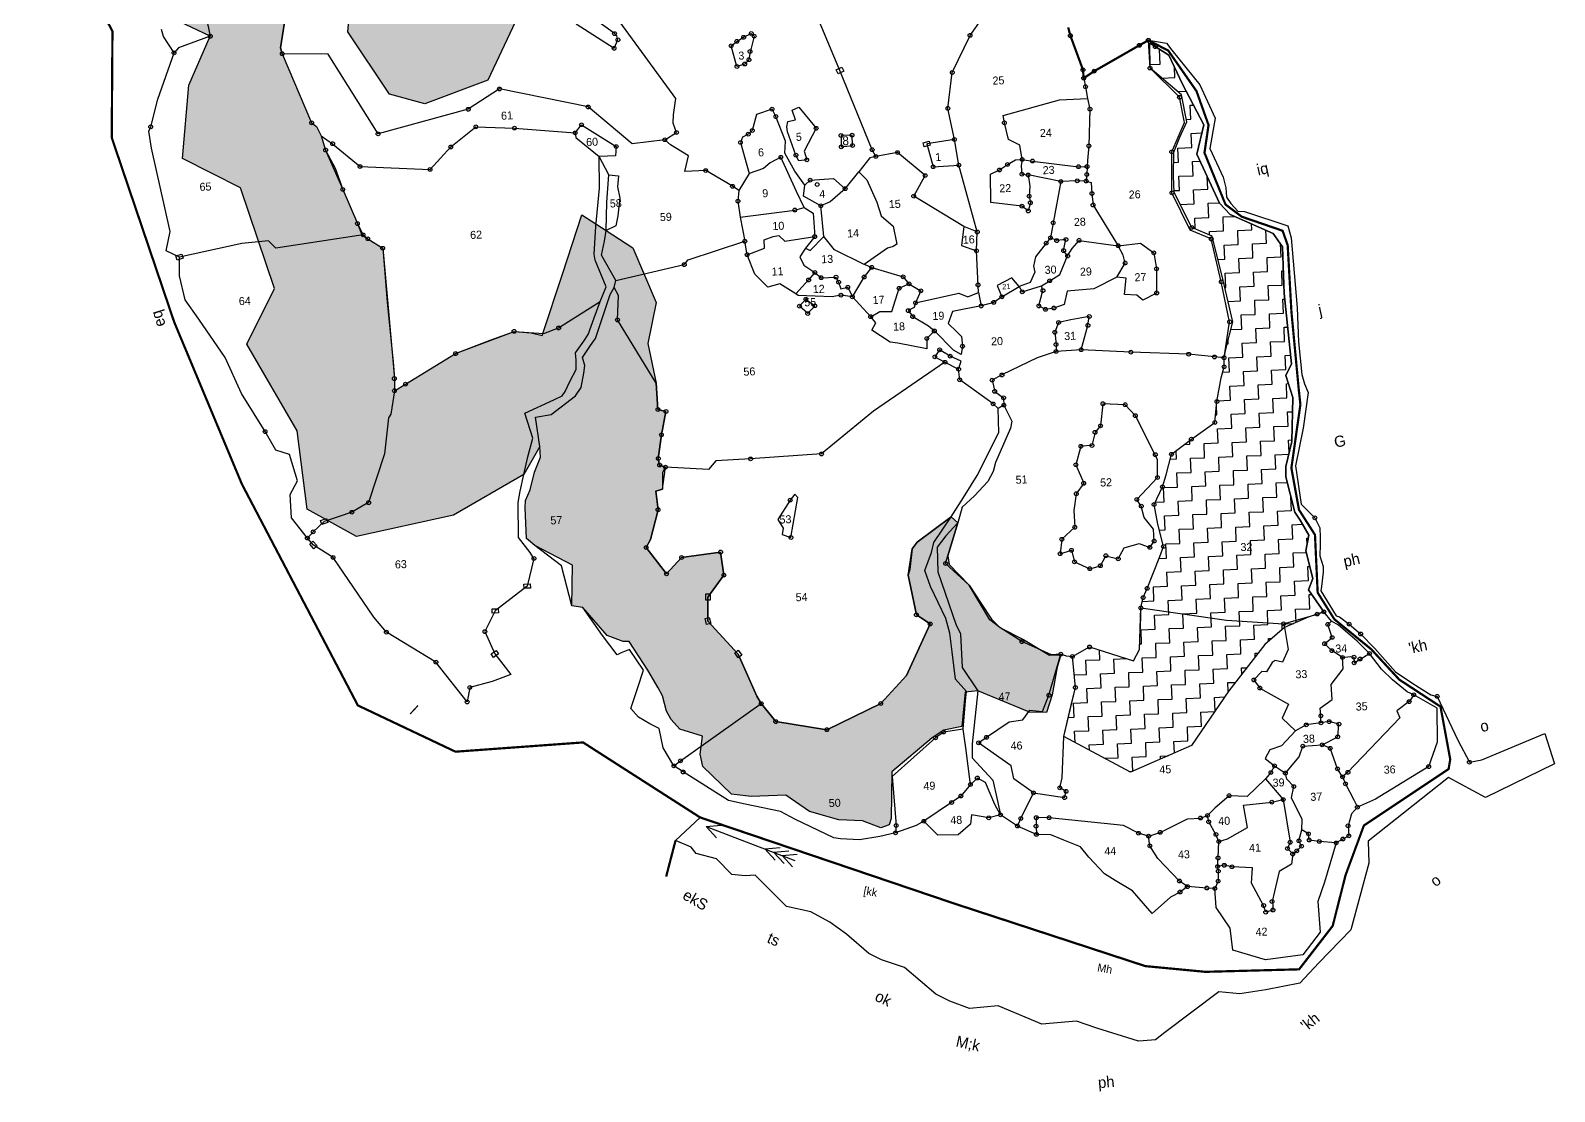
# Model space of a CAD drawing. Header units: metres. Extents: x 323262 to 326258, y 1818106 to 1821296.
# Drawn here: x 323387 to 326234, y 1818188 to 1820171 of the extents above; entities that cross this region are included whole.
import ezdxf

# ---------------------------------------------------------------- set-up
doc = ezdxf.new("R2010")
doc.units = ezdxf.units.M
doc.header["$LTSCALE"] = 0.25
doc.linetypes.add('DASHDOT', pattern=[1, 0.5, -0.25, 0, -0.25])
doc.linetypes.add('DIVIDE', pattern=[31.75, 12.7, -6.35, 0, -6.35, 0, -6.35])
for name, color, linetype in [('OFF', 1, 'Continuous'), ('POLY_HATCH', 12, 'Continuous'), ('POLY_PARCEL', 6, 'Continuous'), ('POLY_WATER', 4, 'Continuous'), ('SYM_ARROW', 1, 'Continuous'), ('SYM_STONE', 1, 'Continuous'), ('TEXT_MAPIN', 7, 'Continuous'), ('TEXT_MAPOUT', 7, 'Continuous'), ('TEXT_PARCEL', 7, 'Continuous'), ('V_BOUND_LINE', 7, 'Continuous'), ('V_BOUND_STREAM_LINE', 7, 'DASHDOT'), ('V_DIVIDE_LINE', 7, 'DIVIDE')]:
    doc.layers.add(name, color=color, linetype=linetype)
doc.styles.add('TEXT _PARCEL', font='', dxfattribs={"height": 0.25})
doc.styles.add('TEXT_MAP', font='', dxfattribs={"height": 0.5})
doc.styles.get('TEXT _PARCEL').set_extended_font_data('Kruti Dev 050')
doc.styles.get('TEXT_MAP').set_extended_font_data('Kruti Dev 050')
pattern_1 = [(0, (0, 0), (3.175, 3.175), [3.175, -3.175]), (90, (3.175, 0), (-3.175, 3.175), [3.175, -3.175])]

# ---------------------------------------------------------------- blocks, each defined once
blk = doc.blocks.new('STONE')
blk.add_circle((0, 0), 0.0851)
blk = doc.blocks.new('RIVERARROW')
for points in [[(0, 0), (3.52, 1.73)], [(0, 0), (24.26, 0)], [(0, 0), (3.52, -1.73)], [(16.05, 0), (19.57, 1.73)], [(16.05, 0), (19.57, -1.73)], [(18.43, 0), (21.95, 1.73)], [(18.43, 0), (21.95, -1.73)], [(20.74, 0), (24.26, 1.73)], [(20.74, 0), (24.26, -1.73)]]:
    blk.add_lwpolyline(points)
blk = doc.blocks.new('STONESQUARE')
blk.add_lwpolyline([(-0.7, 0.48), (0.7, 0.48), (0.7, -0.48), (-0.7, -0.48)], close=True)
blk = doc.blocks.new('WADV')
at = {"layer": 'POLY_HATCH'}
h = blk.add_hatch(dxfattribs=at)
h.set_pattern_fill('ZIGZAG', color=256, style=0)
h.set_pattern_definition(pattern_1)
h.paths.add_polyline_path([(276.66, 444.88), (270.57, 440.57), (273.36, 428.15), (273.11, 412.94), (270.85, 397.37), (287.11, 400.68), (291.89, 412.69), (298.99, 429.42), (287.57, 433.47), (285.29, 443.87)], flags=16)
h.paths.add_polyline_path([(410.04, 233.03), (409.16, 230.35), (407.76, 224.16), (406.31, 220.25), (402.49, 220.43), (391.12, 225.71), (388.23, 225.55), (387.2, 217.87), (383.09, 217.2), (380.38, 215.57), (371.01, 208.33), (370.45, 197.83), (369.94, 196.38), (368.02, 195.82), (363.98, 197.55), (358.62, 197.97), (352.14, 200.16), (346.99, 204.04), (339.2, 204.08), (334.77, 204.78), (328.55, 211.24), (328.13, 214.04), (328.78, 218.06), (323.75, 219.83), (321.88, 222.11), (320.89, 223.99), (320.15, 227.53), (319.26, 229.37), (317.12, 233.43), (313.14, 240.05), (311.8, 240.05), (308.26, 241.61), (303.09, 248.09), (300.65, 248.6), (301.17, 257.68), (292.87, 262.51), (291.08, 264.14), (291.01, 271.06), (291.17, 272.7), (292.29, 275.07), (293.44, 278.94), (294.93, 282.26), (294.9, 284.68), (291.06, 278.53), (274.82, 270.06), (252.82, 266.15), (242.05, 272.71), (240.51, 290.45), (230, 310.36), (236.71, 322.66), (229.98, 345.64), (217.26, 352.76), (219.34, 369.19), (224.6, 379.95), (216.52, 384.21), (210.09, 396.23), (215.27, 413.97), (215.4, 433.59), (204.34, 447.04), (207.56, 456.4), (221.28, 462.93), (233.76, 464.25), (239.89, 466), (243.18, 467.75), (250.19, 471.9), (263.33, 484.59), (272.81, 475.78), (274.44, 469.79), (275.44, 468.17), (277.45, 466.7), (281.01, 465.93), (288.9, 466.28), (293.37, 470.89), (296.26, 474.35), (299.33, 472.82), (303.05, 470.63), (315.11, 478.09), (327.61, 485.55), (344.69, 495.83), (347.1, 496.92), (349.51, 493.2), (349.67, 484.16), (343.24, 481.37), (327.68, 478.23), (322.74, 480), (321.03, 480.85), (320.03, 479.62), (317.87, 479), (316.01, 477.53), (317.79, 476.22), (321.14, 468.24), (323.1, 457.68), (322.86, 444.82), (325.41, 441.7), (325.1, 439.69), (323.78, 430.13), (321.3, 413.85), (320.54, 408.57), (320.23, 406.03), (316.3, 385.75), (307.98, 384.18), (295.28, 384.18), (286.57, 367.53), (272.16, 362.79), (264.33, 365.3), (255.52, 379.69), (257.73, 396.67), (248.64, 406.1), (240.83, 397.64), (239.21, 395.95), (239.59, 393.48), (240.6, 386.3), (240.6, 384.43), (241.84, 384.74), (240.3, 376.69), (240.61, 375.37), (246.57, 359.55), (247.61, 358.72), (248.61, 356.54), (249.47, 353.32), (251.43, 349.12), (252.98, 344.27), (255.94, 336.48), (256.84, 333.89), (258.16, 332.98), (261.39, 330.71), (261.89, 318.57), (262.72, 305.05), (262.81, 301.29), (262.72, 298.57), (265.26, 299.93), (276.82, 306.35), (284.68, 309.07), (290.16, 310.81), (294.02, 310.35), (296.47, 309.63), (301.55, 323.23), (306.44, 336.36), (311.76, 332.65), (317.63, 328.53), (322.39, 315.96), (320.15, 306.84), (321.63, 297.83), (321.79, 291.93), (323.57, 291.39), (322.33, 286.21), (321.4, 280.89), (321.64, 279.42), (322.95, 278.88), (322.25, 277.72), (322.1, 273.94), (320.55, 273.56), (320.87, 269.4), (318.94, 262.76), (317.85, 260.99), (322.18, 254.89), (325.74, 258.44), (334.55, 259.29), (335.08, 254.08), (331.29, 249.29), (331.06, 243.89), (337.58, 236.21), (341.36, 226.56), (342.29, 224.84), (345.38, 220.67), (356.78, 218.37), (369.15, 223.77), (375.18, 229.82), (380.98, 241.2), (377.97, 243.37), (376.5, 252.4), (377.66, 258.28), (378.82, 259.67), (386.69, 265.07), (388.13, 263.68), (385.57, 256.37), (385.82, 254.37), (390.12, 249.54), (392.64, 245.36), (394.83, 241.73), (396.63, 239.74), (401.83, 236.81), (407.56, 233.07)])
h = blk.add_hatch(dxfattribs=at)
h.set_pattern_fill('ZIGZAG', color=256, style=0)
h.set_pattern_definition(pattern_1)
h.paths.add_polyline_path([(427.78, 233.56), (426.39, 231.06), (416.61, 234.55), (412.65, 232.57), (413.04, 225.58), (412.12, 222.28), (410, 214.65), (424.67, 206.04), (438.65, 211.49), (447.48, 223.43), (456.01, 233.48), (460.62, 237.14), (465.99, 239.21), (469.58, 240.29), (466.38, 245.41), (467.41, 247.9), (466.12, 254.17), (466.9, 257.7), (465.08, 261.09), (463.96, 262.98), (462.32, 270.98), (462.41, 273.3), (463.95, 278.92), (464.63, 288.8), (463.26, 293.78), (464.63, 296.34), (463.6, 312.23), (463.69, 322.75), (461.71, 325.85), (452.16, 330.49), (449.91, 333.14), (445.26, 344.39), (447.07, 350.92), (442.69, 360.25), (439.85, 366.87), (435.68, 369.76), (435.54, 364.15), (437.46, 362.37), (442.34, 357.82), (443.31, 351.75), (441.56, 348.33), (440.07, 345.01), (439.81, 339.65), (439.82, 335.95), (443.44, 327.94), (447.97, 325.78), (450.03, 315.72), (451.78, 306.33), (449.97, 300.23), (449.5, 298.36), (449.43, 296.31), (448.64, 293.87), (447.51, 288.57), (446.85, 283.88), (441.41, 280.35), (436.79, 277.12), (435.4, 272.56), (434.47, 269.86), (432.42, 265.99), (433.09, 261.5), (434.14, 256.48), (433.22, 254.24), (430.1, 247.2), (429.11, 245.16), (428.51, 242.85), (428.38, 240.8)])
at = {"layer": 'OFF'}
for points in [[(312.88, 345.12), (310.91, 349.36)], [(518.12, 210.9), (520.03, 203.97), (520.03, 203.97)], [(321.75, 194.83), (327.48, 199.83)]]:
    blk.add_lwpolyline(points, dxfattribs=at)
at = {"layer": 'POLY_HATCH'}
for points in [[(410.04, 233.03), (409.16, 230.35), (407.76, 224.16), (406.31, 220.25), (402.49, 220.43), (391.12, 225.71), (388.23, 225.55), (387.2, 217.87), (383.09, 217.2), (380.38, 215.57), (371.01, 208.33), (370.45, 197.83), (369.94, 196.38), (368.02, 195.82), (363.98, 197.55), (358.62, 197.97), (352.14, 200.16), (346.99, 204.04), (339.2, 204.08), (334.77, 204.78), (328.55, 211.24), (328.13, 214.04), (328.78, 218.06), (323.75, 219.83), (321.88, 222.11), (320.89, 223.99), (320.15, 227.53), (319.26, 229.37), (317.12, 233.43), (313.14, 240.05), (311.8, 240.05), (308.26, 241.61), (303.09, 248.09), (300.65, 248.6), (301.17, 257.68), (292.87, 262.51), (291.08, 264.14), (291.01, 271.06), (291.17, 272.7), (292.29, 275.07), (293.44, 278.94), (294.93, 282.26), (294.93, 282.26), (294.9, 284.68), (291.06, 278.53), (274.82, 270.06), (252.82, 266.15), (242.05, 272.71), (240.51, 290.45), (230, 310.36), (236.71, 322.66), (229.98, 345.64), (217.26, 352.76), (219.34, 369.19), (224.6, 379.95), (216.52, 384.21)], [(295.28, 384.18), (286.57, 367.53), (272.16, 362.79), (264.33, 365.3), (255.52, 379.69), (257.73, 396.67)], [(241.84, 384.74), (240.3, 376.69), (240.61, 375.37), (246.57, 359.55), (247.61, 358.72), (248.61, 356.54), (249.47, 353.32), (251.43, 349.12), (252.98, 344.27), (255.94, 336.48), (256.84, 333.89), (258.16, 332.98), (261.39, 330.71), (261.89, 318.57), (262.72, 305.05), (262.81, 301.29), (262.72, 298.57), (265.26, 299.93), (276.82, 306.35), (284.68, 309.07), (290.16, 310.81), (294.02, 310.35), (296.47, 309.63), (301.55, 323.23), (306.44, 336.36), (311.76, 332.65), (317.63, 328.53), (322.39, 315.96), (320.15, 306.84), (321.63, 297.83), (321.79, 291.93), (323.57, 291.39), (322.33, 286.21), (321.4, 280.89), (321.64, 279.42), (322.95, 278.88), (322.25, 277.72), (322.1, 273.94), (320.55, 273.56), (320.87, 269.4), (318.94, 262.76), (317.85, 260.99), (322.18, 254.89), (325.74, 258.44), (334.55, 259.29), (335.08, 254.08), (331.29, 249.29), (331.06, 243.89), (337.58, 236.21), (341.36, 226.56), (342.29, 224.84), (345.38, 220.67), (356.78, 218.37), (369.15, 223.77), (375.18, 229.82), (380.98, 241.2), (377.97, 243.37), (376.5, 252.4), (377.66, 258.28), (378.82, 259.67), (386.69, 265.07), (388.13, 263.68), (385.57, 256.37), (385.82, 254.37), (390.12, 249.54), (392.64, 245.36), (394.83, 241.73), (396.63, 239.74), (401.83, 236.81), (407.56, 233.07), (410.04, 233.03)], [(435.68, 369.76), (439.85, 366.87), (442.69, 360.25), (447.07, 350.92), (445.26, 344.39), (449.91, 333.14), (452.16, 330.49), (461.71, 325.85), (463.69, 322.75), (463.6, 312.23), (464.63, 296.34), (463.26, 293.78), (464.63, 288.8), (463.95, 278.92), (462.41, 273.3), (462.32, 270.98), (463.96, 262.98), (465.08, 261.09), (466.9, 257.7), (466.12, 254.17), (467.41, 247.9), (466.38, 245.41), (469.58, 240.29), (465.99, 239.21), (460.62, 237.14), (456.01, 233.48), (447.48, 223.43), (438.65, 211.49), (424.67, 206.04), (410, 214.65), (412.12, 222.28), (413.04, 225.58), (412.65, 232.57)], [(412.65, 232.57), (412.65, 232.57), (416.61, 234.55), (426.39, 231.06), (427.78, 233.56), (428.38, 240.8), (428.51, 242.85), (429.11, 245.16), (430.1, 247.2), (433.22, 254.24), (434.14, 256.48), (433.09, 261.5), (432.42, 265.99), (434.47, 269.86), (435.4, 272.56), (436.79, 277.12), (441.41, 280.35), (446.85, 283.88), (447.51, 288.57), (448.64, 293.87), (449.43, 296.31), (449.5, 298.36), (449.97, 300.23), (451.78, 306.33), (450.03, 315.72), (447.97, 325.78), (443.44, 327.94), (439.82, 335.95), (439.81, 339.65), (440.07, 345.01), (441.56, 348.33), (443.31, 351.75), (442.34, 357.82), (437.46, 362.37), (435.54, 364.15), (435.68, 369.76)]]:
    blk.add_lwpolyline(points, dxfattribs=at)
at = {"layer": 'POLY_PARCEL'}
for points in [[(325.83, 352.5), (328.51, 354.02), (327.81, 356.18), (327.97, 358.03), (328.66, 361.66), (316.75, 379.46), (316.75, 379.46), (316.75, 379.46), (320.23, 406.03), (320.23, 406.03), (320.54, 408.57)], [(373.08, 346.81), (372.32, 348.36), (372.32, 348.36), (365.82, 366.46), (353.93, 398.44), (353.93, 398.44)], [(240.6, 384.43), (224.06, 382.88), (224.6, 379.95), (217.32, 377.62), (216.29, 376.58)], [(240.61, 375.37), (240.3, 376.69), (241.84, 384.74)], [(390.9, 349.91), (389.73, 356.96), (391.05, 364.99), (395.37, 373.17), (398.72, 377.47), (405.28, 382.31)], [(325.83, 352.5), (318.47, 351.92), (308.87, 360.58), (289.13, 365.45), (281.91, 361.16), (281.91, 361.16), (261.41, 356.49), (261.41, 356.49), (250.89, 374.83), (240.61, 375.37)], [(240.61, 375.37), (246.57, 359.55), (247.61, 358.72), (248.61, 356.54)], [(449.5, 298.36), (449.5, 298.36), (451.09, 306.37), (449.57, 315.44), (447.72, 325.17), (443.03, 327.35), (439.31, 335.89), (439.64, 345.13), (439.64, 345.13), (439.64, 345.13), (442.75, 351.57), (441.89, 357.31), (435.54, 364.15), (435.54, 364.15), (435.41, 370.41)], [(420.53, 362.5), (420.87, 360.56), (421.2, 357.85)], [(248.61, 356.54), (251.11, 354.68), (257.06, 349.28), (257.06, 349.28), (272.76, 348), (277.63, 352.86), (283.46, 357.14), (292.11, 356.51), (305.72, 354.87)], [(305.72, 354.87), (307.22, 356.64), (314.81, 351.42), (314.54, 349.31), (312.81, 349.36), (310.91, 349.36)], [(356.85, 341), (354.75, 344.27), (352.67, 348.36), (352.9, 351.06), (350.97, 356.69), (350.19, 358.39), (346.64, 357.31), (345.56, 353.76), (344.63, 352.99), (343.32, 352.37), (342.78, 351.21), (344.48, 344.11)], [(405.93, 344.79), (405.52, 348), (403.05, 349.39), (402.28, 353.17), (402.05, 354.87), (402.05, 354.87), (414.87, 357.88), (421.2, 357.85)], [(421.2, 357.85), (421.66, 355.48), (421.06, 347.2), (420.66, 343.96), (420.46, 342.58)], [(248.61, 356.54), (249.47, 353.32), (249.47, 353.32), (252.98, 344.27), (255.94, 336.48), (257.11, 333.89)], [(305.72, 354.87), (305.86, 353.8), (310.91, 349.36)], [(342, 340.41), (340.6, 341.42), (334.72, 345.2), (330.01, 345.2), (331.01, 348.68), (327.02, 351.32), (325.83, 352.5)], [(390.9, 349.91), (384.64, 349.14), (385.88, 343.96), (391.68, 344.09)], [(391.68, 344.09), (390.9, 349.91)], [(356.53, 335.97), (354.91, 339.68), (351.74, 347.5), (351.74, 347.5), (349.27, 346.34), (347.72, 345.11), (344.48, 344.11)], [(373.08, 346.81), (371.69, 346.58), (369.14, 343.49)], [(392.22, 330.23), (381.24, 337.53), (384.01, 342.05), (384.01, 342.05), (378, 347.48), (373.08, 346.81)], [(312.88, 345.12), (315.09, 344.83), (314.72, 342.34), (315.18, 339.8), (314.54, 335.85), (314.04, 333.62), (311.76, 332.65)], [(344.48, 344.11), (342, 340.41)], [(365.9, 339.84), (369.14, 343.49)], [(369.14, 343.49), (370.84, 341.64), (372.86, 336.51), (373.71, 333.42), (376.34, 330.95), (377.03, 326.86), (376.18, 326.39), (374.87, 326.08), (369.5, 322.62)], [(395.19, 328.9), (395.19, 328.9), (391.68, 344.09), (391.68, 344.09)], [(407.17, 341.24), (407.4, 338.69), (407.17, 336.46), (407.4, 334.99), (406.86, 333.14), (405.47, 334.29), (398.51, 335.38), (398.66, 341.78), (400.75, 342.63), (402.61, 343.79), (404.46, 344.79), (405.93, 344.79)], [(405.93, 344.79), (405.7, 343.33), (405.77, 341.47), (407.17, 341.24)], [(405.93, 344.79), (408.25, 344.33), (418.53, 342.63), (420.46, 342.58)], [(342, 340.41), (341.69, 338.01), (342, 334.43)], [(360.25, 336.21), (356.47, 338.53), (356.85, 341)], [(356.85, 341), (358.09, 342.08), (363.35, 342.23), (365.9, 339.84)], [(365.9, 339.84), (362.42, 337.06), (360.25, 336.21)], [(414.43, 339.47), (407.17, 341.24), (407.17, 341.24)], [(414.43, 339.47), (412.34, 330.25), (411.58, 326.91)], [(420.13, 339.34), (418.14, 339.47), (414.43, 339.47)], [(420.46, 342.58), (420.33, 340.79), (420.13, 339.34)], [(360.69, 329.27), (360.25, 336.21)], [(420.13, 339.34), (421.26, 338.95), (421.32, 336.5), (421.46, 333.88), (426.74, 324.51)], [(257.11, 333.89), (257.11, 333.89), (237.36, 331.74), (235.82, 333.42), (229.81, 333.06), (215.65, 330.59), (215.65, 330.59)], [(257.11, 333.89), (258.16, 332.98), (261.39, 330.71), (261.39, 330.71), (262.81, 301.29), (262.81, 301.29), (262.72, 298.57)], [(342, 334.43), (354.37, 335.51), (356.53, 335.97)], [(342, 334.43), (342.87, 328.94)], [(356.53, 335.97), (358.47, 334.66), (358.6, 329.34)], [(343.24, 325.91), (347.24, 327.18), (347.24, 329.11), (349.25, 329.73), (350.56, 329.96), (351.88, 328.57), (358.6, 329.34)], [(358.6, 329.34), (356.44, 326.87)], [(356.44, 326.87), (357.44, 326.26), (360.69, 329.27)], [(369.5, 322.62), (369.5, 322.62), (362.94, 326.22), (360.69, 329.27)], [(392.22, 330.23), (391.52, 325.98), (394.85, 324.67)], [(395.19, 328.9), (392.22, 330.23), (392.22, 330.23)], [(313.49, 321.31), (329.04, 324.25), (329.04, 324.25), (329.98, 325.29), (342.87, 328.94)], [(343.24, 325.91), (342.87, 328.94)], [(353.83, 316.65), (350.35, 319.04), (347.57, 318.42), (344.79, 321.43), (343.24, 325.91)], [(356.44, 326.87), (355.05, 324.94), (355.91, 323.06), (358.31, 321.28)], [(394.85, 324.67), (395.19, 328.9)], [(411.58, 326.91), (410.57, 325.75), (408.02, 322.74), (407.48, 320.66), (407.79, 319.35), (406.61, 317.02), (404.14, 316.25)], [(415.28, 322.67), (414.43, 323.9), (415.05, 326.37), (412.97, 326.22), (411.58, 326.91)], [(415.28, 322.67), (416.37, 324.29), (417.99, 326.06), (426.74, 324.51), (426.74, 324.51)], [(371.14, 321.9), (369.5, 322.62)], [(394.89, 315.25), (394.85, 324.67)], [(409.1, 316.18), (411.03, 317.26), (413.35, 318.57), (415.28, 322.67)], [(426.74, 324.51), (431.76, 324.84), (434.67, 322.59), (435.13, 318.96), (434.94, 313.52), (431.76, 312.07), (430.51, 313.25), (427.73, 313.45), (428.2, 317.15), (426.15, 317.41)], [(426.15, 317.41), (428.13, 320.54), (427.8, 322.32), (426.74, 324.51)], [(322.95, 278.88), (321.64, 279.42), (321.4, 280.89), (322.33, 286.21), (323.57, 291.39), (321.79, 291.93), (321.63, 297.83), (313.51, 312.42), (313.51, 312.42), (313.97, 317.88), (313.08, 319.72)], [(358.31, 321.28), (356.84, 319.66), (353.83, 316.65)], [(358.31, 321.28), (359.7, 320.05), (363.02, 320.05), (363.56, 318.89), (364.03, 317.34), (365.57, 317.65), (366.52, 315.46)], [(366.52, 315.46), (369.36, 319.81), (371.14, 321.9)], [(371.14, 321.9), (378.13, 319.49), (379.36, 317.87)], [(262.72, 298.57), (265.26, 299.93), (276.82, 306.35), (290.16, 310.81), (290.16, 310.81), (290.16, 310.81), (296.8, 310.08), (300.2, 311.17), (309.8, 316.75), (309.8, 316.75)], [(366.52, 315.46), (363.97, 315.93), (361.96, 315.64), (354.31, 316.23), (353.83, 316.65)], [(370.46, 310.83), (366.52, 315.46)], [(370.46, 310.83), (372.55, 311.93), (375.26, 311.77), (377.11, 316.95), (379.36, 317.87)], [(379.36, 317.87), (381.98, 316.17), (380.67, 313.55)], [(404.14, 316.25), (402.52, 318.26), (399.2, 316.64), (400.12, 314.09)], [(400.12, 314.09), (404.14, 316.25)], [(404.14, 316.25), (404.76, 315.02), (409.1, 316.18)], [(426.15, 317.41), (420.85, 315.02), (414.82, 314.79), (414.05, 311.78), (411.73, 311.09), (409.8, 310.86), (408.33, 311.7), (409.41, 315.1), (409.1, 316.18)], [(380.67, 313.55), (380.28, 312.47), (378.97, 311.85), (379.9, 310.46), (383.37, 308.22), (384.64, 307.03)], [(380.67, 313.55), (380.67, 313.55), (390.48, 315.32), (392.49, 314.4), (394.89, 315.25)], [(395.38, 312.23), (388.89, 311.22), (387.81, 308.6), (389.59, 306.72), (390.67, 305.56), (390.82, 303.32), (390.44, 301.47), (388.74, 302.55), (384.64, 307.03)], [(394.89, 315.25), (395.38, 312.23)], [(400.12, 314.09), (398.24, 312.92), (395.38, 312.23)], [(384.64, 307.03), (382.86, 305.41), (382.79, 303.09), (376.33, 304.66), (374.56, 304.89), (370.62, 307.82), (371.57, 309.43), (370.46, 310.83)], [(417.47, 301.47), (419.21, 306.87), (419.59, 308.87), (415.42, 308.26), (412.64, 307.79), (411.71, 305.63), (411.86, 302.85), (411.79, 301.31)], [(389.74, 298.2), (390.36, 299.97), (387.97, 301.21), (385.65, 302.75), (384.49, 301.21), (386.73, 299.9)], [(262.72, 298.57), (261.67, 293.3), (261.12, 292.5), (259.89, 284.51), (259.89, 284.51), (255.89, 273.64), (252.03, 271.64), (249.15, 270.81), (245.74, 269.81), (243.15, 267.59), (241.79, 266.24)], [(386.73, 299.9), (386.73, 299.9), (370.24, 289.54), (358.15, 280.42), (358.15, 280.42), (342.16, 279.96), (342.16, 279.96), (334.31, 279.88), (332.61, 277.95), (322.95, 278.88)], [(386.73, 299.9), (389.74, 298.2)], [(411.79, 301.31), (407.46, 300.07), (399.42, 296.52), (397.18, 295.44), (397.64, 292.89), (399.58, 291.35), (399.58, 289.73)], [(417.47, 301.47), (411.79, 301.31)], [(412.65, 232.57), (416.61, 234.55), (426.39, 231.06), (427.78, 233.56), (428.51, 242.85), (428.51, 242.85), (429.11, 245.16), (430.1, 247.2), (433.22, 254.24), (434.14, 256.48), (433.09, 261.5), (432.42, 265.99), (434.47, 269.86), (435.4, 272.56), (436.79, 277.12), (441.41, 280.35), (446.85, 283.88), (447.51, 288.57), (448.64, 293.87), (449.43, 296.31), (449.5, 298.36)], [(449.5, 298.36), (447.38, 298.61), (441.58, 299.46), (428.6, 300.46), (417.47, 301.47)], [(398.24, 289.01), (397.16, 290.09), (389.88, 295.81), (389.74, 298.2)], [(342.29, 224.84), (341.36, 226.56), (337.58, 236.21), (331.06, 243.89), (331.29, 249.29), (335.08, 254.08), (334.55, 259.29), (325.74, 258.44), (322.18, 254.89), (317.85, 260.99), (318.94, 262.76), (320.87, 269.4), (320.55, 273.56), (322.1, 273.94), (322.95, 278.88), (322.95, 278.88)], [(386.69, 265.07), (378.82, 259.67), (377.66, 258.28), (376.89, 253.63), (376.5, 252.4), (377.97, 243.37), (380.98, 241.2), (375.18, 229.82), (369.15, 223.77), (356.78, 218.37), (345.38, 220.67), (342.29, 224.84), (342.29, 224.84)], [(410.08, 233.2), (407.99, 233.12), (401.46, 236.38), (396.63, 239.74), (394.44, 241.57), (394.44, 241.57), (390.12, 249.54), (385.03, 254.64), (385.03, 254.64), (385.03, 254.64), (388.13, 263.68)], [(428.51, 242.85), (428.51, 242.85), (447.66, 239.3), (460.45, 237.99)], [(460.45, 237.99), (468.08, 239.85), (468.08, 239.85), (469.58, 240.29)], [(460.45, 237.99), (460.62, 237.14), (461.26, 232.14), (459.81, 229.35), (458.18, 229.81), (457.48, 229.35), (456.14, 227.31), (455.09, 227.49), (453.22, 225.63), (454.51, 223.76), (454.51, 223.76), (460.8, 219.85), (459.23, 216.76), (462.1, 213.79)], [(473.38, 229.87), (471.05, 231.5), (469.48, 233.13), (471.23, 234.47), (470.36, 237.44), (471.21, 238.15)], [(402.66, 202.28), (402.66, 202.28), (398.4, 205.62), (397.88, 208.54), (390.79, 214.02), (390.79, 214.02), (392.62, 215.19), (397.88, 218.48), (397.88, 218.48), (400.96, 218.77), (402.57, 220.89), (405.42, 220.46), (407.04, 224.06), (410.08, 233.2), (410.08, 233.2), (410.08, 233.2)], [(410.08, 233.2), (411.28, 232.76), (412.65, 232.57)], [(402.66, 202.28), (409.61, 200.92), (410, 202.3), (408.61, 203.16), (409.21, 205.41), (410, 214.65), (410, 214.65), (413.04, 225.58), (413.04, 225.58), (412.65, 232.57)], [(467.92, 215.37), (467.97, 216.94), (467.85, 218.68), (470.64, 220.49), (470.59, 223.86), (473.38, 227.29), (473.38, 229.87)], [(473.38, 229.87), (475.19, 229.99), (475.95, 229.82), (475.95, 228.54), (477.29, 229.35), (479.47, 230.5)], [(322.08, 211.65), (323.62, 212.73), (342.29, 224.84), (342.29, 224.84), (342.29, 224.84)], [(489.03, 220.83), (487.94, 219.33), (485.12, 217.37), (485.71, 215.76), (473.53, 204), (473.53, 204), (472.28, 203.01)], [(387.47, 217.24), (383.01, 216.76), (381.14, 215.53), (371.06, 207.27), (371.48, 196.21), (371.26, 194.55)], [(462.1, 213.79), (458.86, 210.55), (456.15, 209.76), (455.03, 207.85), (457.08, 206.13)], [(467.92, 215.37), (464.61, 215.04), (462.1, 213.79)], [(467.98, 210.42), (471.55, 212.07), (471.95, 214.91), (469.77, 215.57), (467.92, 215.37)], [(459.46, 204.41), (459.46, 204.41), (462.69, 207.91), (463.62, 210.29), (467.98, 210.42)], [(472.28, 203.01), (471.22, 204.86), (469.77, 209.56), (467.98, 210.42)], [(457.08, 206.13), (456.21, 204.65), (454.95, 203.27)], [(457.08, 206.13), (459.46, 204.41)], [(388.56, 204.73), (386.29, 202.23), (384.17, 200.87), (377.75, 196.9), (377.75, 196.9)], [(454.95, 203.27), (450.64, 199.5), (446.61, 199.83), (443.31, 197.19), (441.57, 195.58)], [(454.95, 203.27), (458.72, 198.45)], [(462.63, 191.5), (462.83, 193.81), (460.64, 198.78), (461.23, 201.29), (459.71, 203), (459.46, 204.41)], [(472.28, 203.01), (472.87, 201.42), (474.59, 197.73), (475.33, 196.08)], [(398.77, 194.96), (399.56, 196.61), (402.66, 202.28)], [(428.14, 191.47), (425.89, 192.23), (422.58, 194.14), (405.97, 196.54), (405.97, 196.54), (403.06, 196.67), (402.93, 194.76), (402.93, 192.91)], [(428.14, 191.47), (430.78, 192.23), (430.78, 192.23), (437.06, 195), (439.96, 195.07), (441.57, 195.58)], [(443.88, 189.64), (443.29, 191.22), (441.77, 194.13), (441.57, 195.58)], [(443.88, 189.64), (445.87, 190.17), (450.43, 192.54), (449.77, 197.56), (456.13, 197.99), (458.72, 198.45)], [(458.72, 198.45), (459.91, 188.79), (459.25, 187.41), (460.37, 186.15)], [(436.38, 179.77), (434.68, 181.11), (429.99, 186.39), (428.34, 189.3), (428.14, 191.47)], [(443.36, 184.03), (443.55, 185.94), (443.88, 189.64)], [(460.37, 186.15), (461.3, 186.81), (462.42, 187.8), (461.89, 189.06), (462.63, 191.5)], [(470.22, 188.23), (466.46, 188.72), (464.21, 189.12), (464.08, 190.51), (462.63, 191.5)], [(460.37, 186.15), (459.97, 183.88), (457.19, 182.36), (455.28, 175.63), (455.41, 174.97), (455.41, 173.72), (453.76, 173.32), (453.36, 174.84), (450.85, 179.99), (451.18, 183.42), (446.59, 183.83), (444.88, 184.23), (443.36, 184.03)], [(443.36, 184.03), (443.47, 182.96), (443.34, 180.72), (442.54, 179.12)]]:
    blk.add_lwpolyline(points, dxfattribs=at)
for points in [[(315.47, 376.83), (309.15, 381.84), (307.47, 382.79), (307.29, 381.34), (306.98, 379.36), (315.25, 373.53), (315.25, 373.53), (316.19, 375.39), (316.01, 376.29)], [(341.58, 373.02), (342.91, 373.96), (344.46, 374.81), (346.23, 375.59), (346.85, 374.97), (346.08, 372.27), (345.77, 371.57), (345.46, 369.72), (344.46, 368.79), (342.7, 368.3), (341.58, 373.02)], [(353.59, 355.47), (355.37, 355.78), (354.67, 358.02), (356.22, 358.63), (359.93, 353.69), (356.99, 348.68), (357.53, 346.67), (355.76, 346.52), (355.14, 347.83), (353.44, 353.15), (353.36, 354.31)], [(365.46, 351.83), (365.41, 349.3), (367.93, 349.47), (367.93, 351.83)], [(357.99, 313.8), (356.33, 312.11), (354.55, 313.86), (356.02, 315.36)], [(431.08, 256.39), (432.1, 257.78), (432.03, 260.48), (430.05, 263.19), (429.54, 265.75), (428.59, 267.28), (433.42, 272.03), (433.63, 276.11), (433.63, 276.11), (429.03, 286.13), (426.83, 288.69), (421.86, 289.13), (421.12, 284.16), (419.81, 282.77), (419, 279.83), (416.51, 279.76), (415.19, 275.65), (416.8, 271.41), (415.04, 269.13), (414.31, 265.4), (414.38, 261.6), (411.37, 259.02), (410.86, 255.8), (413.42, 256.46), (414, 253.83), (417.37, 252.15), (419.78, 252.73), (421.1, 254.92), (423.88, 254.12), (425.27, 256.53), (428.71, 257.33)], [(351.74, 271.64), (350.66, 270.33), (347.72, 266.08), (348.8, 264.08), (348.57, 262.69), (350.5, 261.92), (350.5, 261.92), (352.44, 270.87), (352.44, 270.87)]]:
    blk.add_lwpolyline(points, close=True, dxfattribs=at)
at = {"layer": 'POLY_WATER'}
for points in [[(292.54, 259.58), (290.75, 253.43), (283.35, 248.12), (280.84, 243.58), (282.87, 238.48), (286.27, 233.71), (282.03, 232.29), (276.92, 231.15), (276.2, 227.92), (269.55, 237.15), (258.69, 244.35), (255.99, 247.88), (247.4, 261.64), (243.08, 264.62), (241.79, 266.24), (238.38, 270.93), (238.3, 276.19), (240.09, 279.19), (238.54, 285.21), (235.54, 286.27), (233.27, 290.56), (228.31, 299.35), (224.99, 307.61), (219.4, 316.44), (216.54, 320.95), (215.49, 326.38), (215.65, 330.59), (212.73, 332.13), (213.78, 336.45), (210.38, 355.31), (209.89, 359.18), (210.37, 360.15), (212.24, 366.3), (216.29, 376.58), (214.11, 380.36), (213.71, 381.9)], [(491.73, 204.53), (493.94, 210), (494.2, 217.56), (489.03, 220.83), (487.57, 221.52), (484.37, 224.4), (482.05, 226.89), (479.47, 230.5), (476.8, 233.42), (472.76, 237.2), (471.21, 238.15), (469.58, 240.29), (466.38, 245.41), (467.41, 247.9), (466.12, 254.17), (466.9, 257.7), (465.08, 261.09), (463.96, 262.98), (462.32, 270.98), (462.41, 273.3), (463.95, 278.92), (464.63, 288.8), (463.26, 293.78), (464.63, 296.34), (463.6, 312.23), (463.69, 322.75), (461.71, 325.85), (452.16, 330.49), (449.91, 333.14), (445.26, 344.39), (447.07, 350.92), (442.69, 360.25), (439.85, 366.87), (436.92, 368.93), (435.41, 370.41)], [(435.41, 370.41), (439.47, 369.63), (440.59, 368), (446.56, 359.96), (449.74, 352.31), (448.2, 345.53), (450.95, 338.97), (451.47, 336.56), (451.56, 334.41), (452.42, 332.95), (453.96, 331.15), (455.43, 331.06), (465.08, 327.43), (465.68, 324.72), (466.37, 308.91), (466.37, 301.26), (466.8, 293.83), (467.31, 291.77), (468.09, 289.79), (466.61, 281.76), (464.55, 273.42), (465.5, 264.7), (468.42, 261.52), (469.46, 259.2), (469.46, 257.14), (469.37, 255.47), (469.2, 252.89), (469.89, 250.49), (469.8, 249.2), (469.28, 246.02), (469.11, 245.07), (472.3, 239.32), (473.07, 239.06), (475.16, 237.31), (477.65, 234.99), (480.75, 231.55), (485.16, 226.18), (488.94, 223.34), (492.9, 220.68), (494.28, 220.25), (498.49, 210.19), (500.91, 205.14), (503.75, 205.57), (518.12, 210.9)], [(292.54, 259.58), (291.74, 260.92), (289.24, 264.46), (289.54, 272.31), (290.04, 274.86), (291.06, 278.53), (292.11, 282.5), (293.4, 286.6), (291.81, 292.32), (298.47, 295.03), (300.4, 295.89), (301.08, 296.81), (302.22, 299.06), (303.77, 301.65), (303.83, 303.77), (303.77, 305.44), (305.74, 307.97), (306.77, 309.4), (308.28, 313.13), (309.8, 316.75), (311.28, 319.97), (309.03, 326.05), (308.84, 327.4), (309.52, 333.66), (310.69, 342.25), (310.91, 349.36)], [(298.69, 257.68), (292.87, 262.51), (291.08, 264.14), (291.01, 271.06), (291.17, 272.7), (292.29, 275.07), (293.44, 278.94), (294.93, 282.26), (294.9, 284.68), (294.18, 291.31), (297.74, 291.77), (303.36, 295.76), (304.73, 297.61), (305.48, 300.79), (305.75, 302.51), (305.31, 304.34), (307.24, 306.9), (308.43, 308.49), (309.61, 311.57), (312.09, 318.25), (313.08, 319.72), (313.49, 321.31), (310.54, 327.14), (311.32, 330.23), (311.76, 332.65), (312.23, 338.98), (312.88, 345.12)], [(399.58, 289.73), (401.19, 286.07), (400.88, 284.45), (397.16, 276.91), (396.54, 274.91), (395.3, 272.67), (392.13, 269.58), (389.27, 267.19), (388.13, 263.68), (385.33, 260.84), (383.24, 258.37), (383.16, 252.84), (386.79, 240.95), (387.72, 238.71), (387.8, 231.11), (391.12, 225.71), (389.34, 213.86), (389.19, 210.75), (393.67, 205.5), (394.44, 201.1), (395.04, 197.63), (393.83, 199.98), (391.97, 205.08), (390.18, 206.12), (388.56, 204.73), (387.86, 212.99), (387.47, 217.24), (388.25, 223.6), (388.56, 225.69), (386.16, 228.54), (385.69, 234.76), (385.3, 238.93), (384.53, 242.25), (381.43, 249.58), (380.28, 253.26), (381.98, 257.27), (382.6, 259.51), (386.69, 265.07), (389.64, 269.36), (392.96, 274.15), (398.22, 283.64), (398.24, 289.01)], [(399.58, 289.73), (398.24, 289.01)], [(491.73, 204.53), (479.47, 197.7), (475.33, 196.08), (473.95, 194.63), (473.06, 191.96), (473.14, 189.69), (471.76, 189.04), (470.22, 188.23), (467.22, 179.54), (465.6, 175.25), (465.84, 168.32), (461.71, 163.38), (453.26, 162.58), (446.04, 165.08), (445.64, 170.02), (442.64, 174.8), (442.54, 179.12), (440.76, 179.28), (436.38, 179.77), (434.68, 178.63), (432.49, 177.58), (428.25, 174.09), (424.03, 179.35), (420.22, 181.78), (417.84, 183.44), (414.52, 187.33), (412.74, 189.67), (409.01, 191.37), (406.17, 192.67), (402.93, 192.91), (398.77, 194.96), (395.04, 197.63), (392.37, 197.07), (388.56, 197.88), (388.23, 195.85), (385.31, 193.5), (380.75, 193.66), (377.75, 196.9), (375.96, 196.01), (371.26, 194.55), (367.7, 193.9), (363.13, 193.33), (358.83, 193.74), (357.37, 193.98), (348.94, 198.51), (345.62, 200.38), (337.76, 202.4), (334.07, 203.39), (324.1, 210.19), (322.08, 211.65), (319.8, 215.81), (319.15, 220.18), (317.04, 221.32), (314.61, 222.94), (312.91, 224.96), (314.6, 229.37), (316.14, 233.43), (313.14, 238.21), (311.28, 237.56), (310.39, 237.16), (307.22, 241.61), (303.09, 248.09), (300.65, 248.6), (298.69, 257.68)], [(520.03, 203.97), (504.22, 197.05), (496.11, 201.89), (477.42, 188.31), (477.41, 183.41), (472.7, 168.53), (465.21, 161.43), (460.77, 157), (453.06, 155.82), (447.18, 155.17), (442.47, 155.82), (430, 147.18), (427.78, 145.61), (425.03, 145.48), (423.99, 145.48), (414.7, 148.75), (410.26, 150.57), (402.42, 150.18), (392.74, 154.75), (386.27, 154.39), (381.96, 156.22), (378.82, 157.92), (372.02, 164.18), (366.93, 166.14), (364.18, 167.71), (359.32, 172.2), (355.66, 175.07), (351.48, 177.55), (346.12, 178.99), (339.32, 186.3), (337.1, 186.3), (334.09, 186.69), (330.83, 190.34), (326.25, 191.78), (325.2, 193.22), (321.75, 194.83)]]:
    blk.add_lwpolyline(points, dxfattribs=at)
at = {"layer": 'V_BOUND_LINE'}
blk.add_lwpolyline([(417.5, 374.06, 0.5, 0.5, 0), (417.93, 372.17, 0.5, 0.5, 0), (420.44, 364.39, 0.5, 0.5, 0), (420.53, 362.5, 0.5, 0.5, 0), (422.94, 363.96, 0.5, 0.5, 0), (427.41, 366.28, 0.5, 0.5, 0), (433.35, 369.37, 0.5, 0.5, 0), (435.41, 370.41, 0.5, 0.5, 0)], format="xyseb", dxfattribs=at)
at = {"layer": 'V_BOUND_STREAM_LINE', "ltscale": 10, "const_width": 0.5}
blk.add_lwpolyline([(435.41, 370.41), (439.78, 367.92), (445.76, 358.55), (448.16, 350.8), (446.99, 344.6), (451.24, 332.79), (454.78, 329.89), (463.83, 326.36), (464.84, 323.08), (465.07, 308.04), (465.99, 290.71), (466.23, 287.13), (463.62, 272.92), (464.94, 263.49), (468.31, 257.69), (468.38, 244.67), (471.88, 238.54), (479.88, 231.47), (485.94, 224.35), (494.94, 217.92), (496.64, 205.99), (496.19, 203.8), (496.19, 203.8), (496.19, 203.8), (476.63, 191.9), (472.05, 180.91), (468.69, 169.61), (460.74, 160.15), (439.65, 160.45), (426.2, 162.29), (383.72, 178.16), (327.48, 199.83), (301.88, 217.76), (273.12, 216.85), (251.6, 228.16), (227.58, 278.96), (213.86, 316.01), (201.51, 358.06), (202.65, 381.98), (185.89, 417.49)], dxfattribs=at)
at = {"layer": 'V_DIVIDE_LINE'}
blk.add_lwpolyline([(321.75, 194.83, 0.5, 0.5, 0), (319.32, 186.82, 0.5, 0.5, 0)], format="xyseb", dxfattribs=at)
at = {"layer": 'SYM_ARROW', "xscale": 0.8825931166560963, "yscale": -0.8816131159004215, "zscale": 0.8825931166560963, "rotation": 336.7370142457229}
blk.add_blockref('RIVERARROW', (328.74, 197.73), dxfattribs=at)
at = {"layer": 'SYM_STONE', "xscale": 5, "yscale": 5, "zscale": 5}
for p in [(224.6, 379.95), (315.47, 376.83), (216.29, 376.58), (240.61, 375.37), (240.61, 375.37), (315.25, 373.53), (316.19, 375.39), (342.91, 373.96), (344.46, 374.81), (346.23, 375.59), (346.85, 374.97), (341.58, 373.02), (345.77, 371.57), (395.37, 373.17), (417.93, 372.17), (435.41, 370.41), (342.7, 368.3), (344.46, 368.79), (345.46, 369.72), (433.35, 369.37), (436.92, 368.93), (289.13, 365.45), (391.05, 364.99), (420.44, 364.39), (422.94, 363.96), (435.54, 364.15), (210.37, 360.15), (281.91, 361.16), (308.87, 360.58), (420.53, 362.5), (420.87, 360.56), (246.57, 359.55), (261.41, 356.49), (283.46, 357.14), (292.11, 356.51), (307.22, 356.64), (350.19, 358.39), (350.97, 356.69), (389.73, 356.96), (441.89, 357.31), (249.47, 353.32), (251.11, 354.68), (277.63, 352.86), (305.72, 354.87), (328.51, 354.02), (344.63, 352.99), (345.56, 353.76), (359.93, 353.69), (402.28, 353.17), (421.66, 355.48), (314.81, 351.42), (325.83, 352.5), (342.78, 351.21), (365.41, 349.3), (365.46, 351.83), (367.93, 351.83), (367.93, 349.47), (390.9, 349.91), (257.06, 349.28), (272.76, 348), (351.74, 347.5), (355.14, 347.83), (357.53, 346.67), (372.32, 348.36), (373.08, 346.81), (378, 347.48), (421.06, 347.2), (252.98, 344.27), (334.72, 345.2), (385.88, 343.96), (391.68, 344.09), (400.75, 342.63), (402.61, 343.79), (405.93, 344.79), (408.25, 344.33), (418.53, 342.63), (420.46, 342.58), (439.64, 345.13), (340.6, 341.42), (358.09, 342.08), (359.63, 341.05), (365.9, 339.84), (384.01, 342.05), (405.77, 341.47), (407.17, 341.24), (414.43, 339.47), (418.14, 339.47), (420.13, 339.34), (420.33, 340.79), (255.94, 336.48), (341.69, 338.01), (360.25, 336.21), (381.24, 337.53), (407.17, 336.46), (421.32, 336.5), (439.31, 335.89), (257.11, 333.89), (258.16, 332.98), (354.37, 335.51), (405.47, 334.29), (406.86, 333.14), (407.4, 334.99), (421.46, 333.88), (261.39, 330.71), (342.87, 328.94), (358.6, 329.34), (395.19, 328.9), (412.34, 330.25), (343.24, 325.91), (410.57, 325.75), (411.58, 326.91), (412.97, 326.22), (415.05, 326.37), (417.99, 326.06), (443.44, 327.94), (329.04, 324.25), (371.14, 321.9), (394.85, 324.67), (414.43, 323.9), (415.28, 322.67), (426.74, 324.51), (434.67, 322.59), (447.72, 325.17), (356.84, 319.66), (358.31, 321.28), (359.7, 320.05), (363.02, 320.05), (363.56, 318.89), (369.36, 319.81), (378.13, 319.49), (428.13, 320.54), (435.13, 318.96), (356.02, 315.36), (363.97, 315.93), (365.57, 317.65), (366.52, 315.46), (377.11, 316.95), (379.36, 317.87), (381.98, 316.17), (394.88, 316.97), (404.76, 315.02), (409.41, 315.1), (411.03, 317.26), (449.57, 315.44), (313.51, 312.42), (354.55, 313.86), (356.33, 312.11), (357.99, 313.8), (378.97, 311.85), (380.67, 313.55), (395.38, 312.23), (398.24, 312.92), (400.12, 314.09), (408.33, 311.7), (434.94, 313.52), (290.16, 310.81), (300.2, 311.17), (370.46, 310.83), (379.9, 310.46), (409.8, 310.86), (411.73, 311.09), (419.59, 308.87), (276.82, 306.35), (382.86, 305.41), (384.64, 307.03), (411.71, 305.63), (412.64, 307.79), (419.21, 306.87), (451.09, 306.37), (262.81, 301.29), (385.65, 302.75), (390.82, 303.32), (411.79, 301.31), (411.86, 302.85), (417.47, 301.47), (262.72, 298.57), (265.26, 299.93), (384.49, 301.21), (386.73, 299.9), (387.97, 301.21), (389.74, 298.2), (428.6, 300.46), (441.58, 299.46), (447.38, 298.61), (449.5, 298.36), (389.88, 295.81), (397.18, 295.44), (399.42, 296.52), (449.43, 296.31), (321.79, 291.93), (323.57, 291.39), (397.64, 292.89), (399.58, 291.35), (233.27, 290.56), (397.16, 290.09), (399.58, 289.73), (421.86, 289.13), (426.83, 288.69), (447.51, 288.57), (322.33, 286.21), (421.12, 284.16), (429.03, 286.13), (321.4, 280.89), (419.81, 282.77), (446.85, 283.88), (321.64, 279.42), (322.95, 278.88), (342.16, 279.96), (358.15, 280.42), (416.51, 279.76), (419, 279.83), (441.41, 280.35), (415.19, 275.65), (433.15, 277.19), (436.79, 277.12), (252.03, 271.64), (255.89, 273.64), (416.8, 271.41), (433.42, 272.03), (243.15, 267.59), (320.87, 269.4), (350.66, 270.33), (415.04, 269.13), (428.59, 267.28), (434.47, 269.86), (241.79, 266.24), (429.54, 265.75), (432.42, 265.99), (247.4, 261.64), (317.85, 260.99), (350.5, 261.92), (414.38, 261.6), (468.42, 261.52), (292.54, 259.58), (325.74, 258.44), (334.55, 259.29), (411.37, 259.02), (432.1, 257.78), (322.18, 254.89), (335.08, 254.08), (385.03, 254.64), (410.86, 255.8), (413.42, 256.46), (414, 253.83), (421.1, 254.92), (423.88, 254.12), (431.08, 256.39), (434.14, 256.48), (417.37, 252.15), (419.78, 252.73), (430.1, 247.2), (258.69, 244.35), (280.84, 243.58), (377.97, 243.37), (429.11, 245.16), (380.98, 241.2), (428.51, 242.85), (428.51, 242.85), (468.08, 239.85), (469.58, 240.29), (269.55, 237.15), (401.46, 236.38), (460.45, 237.99), (470.36, 237.44), (475.16, 237.31), (410.08, 233.2), (416.61, 234.55), (469.48, 233.13), (471.23, 234.47), (477.65, 234.99), (276.92, 231.15), (412.65, 232.57), (471.05, 231.5), (473.38, 229.87), (475.95, 229.82), (477.29, 229.35), (479.47, 230.5), (276.2, 227.92), (475.95, 228.54), (342.29, 224.84), (369.15, 223.77), (407.04, 224.06), (413.04, 225.58), (453.22, 225.63), (454.51, 223.76), (345.38, 220.67), (487.94, 219.33), (489.03, 220.83), (494.28, 220.25), (356.78, 218.37), (383.01, 216.76), (467.97, 216.94), (323.62, 212.73), (381.14, 215.53), (390.79, 214.02), (392.62, 215.19), (464.61, 215.04), (467.92, 215.37), (469.77, 215.57), (471.95, 214.91), (322.08, 211.65), (324.1, 210.19), (463.62, 210.29), (467.98, 210.42), (469.77, 209.56), (471.55, 212.07), (390.18, 206.12), (457.08, 206.13), (386.29, 202.23), (388.56, 204.73), (402.66, 202.28), (408.61, 203.16), (410, 202.3), (456.21, 204.65), (459.46, 204.41), (471.22, 204.86), (472.28, 203.01), (473.53, 204), (491.73, 204.53), (500.91, 205.14), (384.17, 200.87), (409.61, 200.92), (446.61, 199.83), (458.72, 198.45), (461.23, 201.29), (472.87, 201.42), (371.48, 196.21), (377.75, 196.9), (392.37, 197.07), (395.04, 197.63), (399.56, 196.61), (403.06, 196.67), (405.97, 196.54), (439.96, 195.07), (441.57, 195.58), (456.13, 197.99), (475.33, 196.08), (371.26, 194.55), (398.77, 194.96), (402.93, 194.76), (402.93, 192.91), (425.89, 192.23), (430.78, 192.23), (441.77, 194.13), (473.06, 191.96), (428.14, 191.47), (428.34, 189.3), (443.29, 191.22), (443.88, 189.64), (459.91, 188.79), (461.89, 189.06), (464.08, 190.51), (464.21, 189.12), (466.46, 188.72), (470.22, 188.23), (471.76, 189.04), (473.14, 189.69), (443.55, 185.94), (459.25, 187.41), (460.37, 186.15), (461.3, 186.81), (462.42, 187.8), (443.36, 184.03), (443.47, 182.96), (444.88, 184.23), (446.59, 183.83), (434.68, 181.11), (434.68, 178.63), (436.38, 179.77), (440.76, 179.28), (442.54, 179.12), (443.34, 180.72), (453.36, 174.84), (455.28, 175.63), (453.76, 173.32), (455.41, 173.72)]:
    blk.add_blockref('STONE', p, dxfattribs=at)
at = {"layer": 'SYM_STONE'}
for p, rotation in [((365.82, 366.46), 202.3684123755131), ((384.64, 349.14), 193.2565848150154), ((215.65, 330.59), 14.48869600551933), ((245.74, 269.81), 16.32956682440051), ((243.08, 264.62), 130.841929122241), ((331.29, 249.29), 267.5430189786644), ((331.06, 243.89), 282.2019784804223), ((282.87, 238.48), 30.48810423603157), ((337.58, 236.21), 302.8017008759201)]:
    blk.add_blockref('STONESQUARE', p, dxfattribs=dict(at, rotation=rotation))
for p in [(290.75, 253.43), (283.35, 248.12)]:
    blk.add_blockref('STONESQUARE', p, dxfattribs=at)
at = {"layer": 'TEXT_MAPIN', "style": 'TEXT_MAP'}
for s, p in [('[kk', (363.41, 181.01)), ('Mh', (415.26, 161.59))]:
    blk.add_text(s, height=1.8, rotation=347.7063, dxfattribs=at).set_placement(p)
at = {"layer": 'TEXT_MAPOUT', "style": 'TEXT_MAP'}
for s, rotation, p in [('iq', 10.0687, (458.83, 339)), ('eq', 104.8757, (211.94, 315.47)), ('j', 10.0687, (471.39, 306.9)), ('G', 10.0687, (473.71, 277.05)), ('ph', 10.0687, (474.69, 250.16)), ("'kh", 10.0687, (488.58, 230.05)), ('l', 135.0345, (265.39, 227.33)), ('o', 10.0687, (503.91, 211.79)), ('ekS', 327.8787, (322.6, 181.8)), ('o', 35.9094, (492.17, 177.31)), ('ts', 333.1496, (341.19, 171.21)), ('ok', 332.2698, (364.88, 157.16)), ('M;k', 345.1906, (382.73, 146.02)), ("'kh", 35.9094, (461.76, 146.05)), ('ph', 2.4866, (414.54, 135.26))]:
    blk.add_text(s, height=2.5, rotation=rotation, dxfattribs=at).set_placement(p)
at = {"layer": 'TEXT_PARCEL', "style": 'TEXT _PARCEL'}
for s, height, p in [('3', 1.8, (343.11, 369.82)), ('25', 1.8, (400.01, 361.87)), ('61', 1.8, (289.21, 358.5)), ('60', 1.8, (308.1, 351.8)), ('5', 1.8, (355.29, 351.03)), ('8', 2, (365.7, 349.61)), ('24', 1.8, (410.17, 349.65)), ('65', 1.8, (220.79, 345.29)), ('6', 1.8, (346.64, 347.88)), ('1', 1.8, (386.43, 345.2)), ('23', 1.8, (410.47, 341.26)), ('58', 1.8, (312.86, 337.77)), ('9', 1.8, (347.22, 338.66)), ('4', 1.8, (360.04, 337.98)), ('59', 1.8, (323.99, 334.25)), ('15', 1.8, (375.57, 335.05)), ('22', 1.8, (400.54, 337.58)), ('26', 1.8, (429.58, 334.99)), ('62', 1.8, (281.17, 331.98)), ('10', 1.8, (349.19, 331.19)), ('14', 1.8, (365.92, 328.84)), ('28', 1.8, (417, 329.33)), ('16', 1.8, (391.86, 326.37)), ('11', 1.8, (348.6, 320.97)), ('13', 1.8, (359.87, 323.29)), ('64', 1.8, (228.57, 319.24)), ('30', 1.8, (409.99, 318.84)), ('29', 1.8, (417.9, 318.09)), ('55', 1.8, (355.65, 313.75)), ('12', 1.8, (357.69, 316.65)), ('17', 1.8, (371.03, 313.63)), ('21', 1.2, (400.29, 315.77)), ('27', 1.8, (430.12, 316.35)), ('18', 1.8, (375.39, 307.47)), ('19', 1.8, (384.34, 309.5)), ('31', 1.8, (413.76, 303.77)), ('20', 1.8, (397.28, 303.26)), ('56', 1.8, (341.34, 298.72)), ('51', 1.8, (401.53, 271.91)), ('52', 1.8, (420.5, 270.52)), ('57', 1.8, (296.58, 267.07)), ('53', 1.8, (348.09, 265.15)), ('63', 1.8, (261.23, 258.6)), ('32', 1.8, (451.46, 254.71)), ('54', 1.8, (350.99, 247.52)), ('34', 1.8, (471.83, 231.02)), ('33', 1.8, (462.62, 225.59)), ('47', 1.8, (395.7, 223.29)), ('35', 1.8, (475.88, 217.79)), ('46', 1.8, (397.94, 212.14)), ('38', 1.8, (463.73, 211.01)), ('49', 1.8, (377.99, 203.92)), ('45', 1.8, (431.16, 205.43)), ('50', 1.8, (356.55, 200.94)), ('39', 1.8, (456.51, 201.44)), ('36', 1.8, (481.59, 203.34)), ('37', 1.8, (464.85, 197.91)), ('48', 1.8, (383.71, 195.98)), ('40', 1.8, (443.92, 193.31)), ('44', 1.8, (418.05, 187.59)), ('41', 1.8, (450.6, 186.99)), ('43', 1.8, (434.56, 186.15)), ('42', 1.8, (451.3, 168.04))]:
    blk.add_text(s, height=height, dxfattribs=at).set_placement(p)

msp = doc.modelspace()

# ---------------------------------------------------------------- block references
at = {"xscale": 8.30438424754128, "yscale": 8.30438424754128, "zscale": 8.30438424754128, "rotation": 2.346380841486029}
msp.add_blockref('WADV', (321988.8, 1816931.1), dxfattribs=at)

doc.saveas('drawing.dxf')
